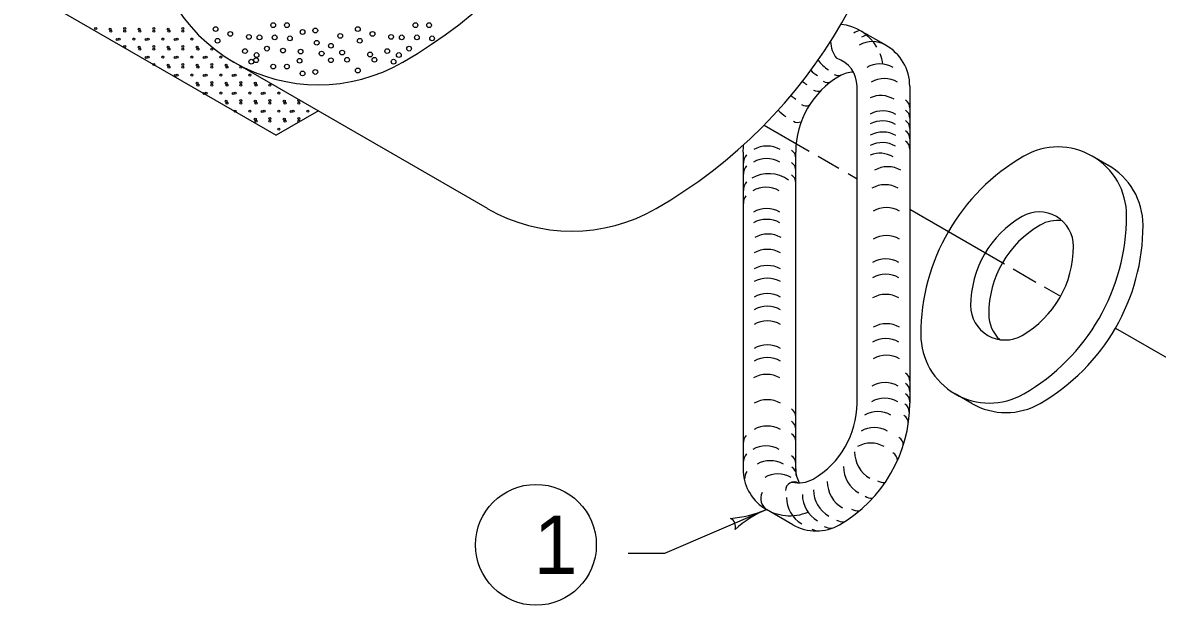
# Model space of a CAD drawing. Extents: x 1007 to 1035.5, y 1000.5 to 1021.5.
# Drawn here: x 1027.895 to 1031.772, y 1009.797 to 1011.787 of the extents above; entities that cross this region are included whole.
import ezdxf

# ---------------------------------------------------------------- set-up
doc = ezdxf.new("R2010")
doc.units = 0
doc.layers.add('Level 1', color=7, linetype='Continuous')

msp = doc.modelspace()

# ---------------------------------------------------------------- linework, layer by layer
at = {"layer": 'Level 1'}
for p, q in [((1027.8948, 1011.9025), (1028.7608, 1011.4025)), ((1030.8461, 1011.7088), (1030.7559, 1011.7607)), ((1029.4826, 1011.1524), (1028.6166, 1011.6524)), ((1030.7459, 1010.4878), (1030.7459, 1011.5702)), ((1030.9262, 1011.5702), (1030.9262, 1010.488)), ((1028.9052, 1011.4858), (1028.7608, 1011.4025)), ((1030.4283, 1011.4375), (1030.5828, 1011.3483)), ((1030.3563, 1011.3452), (1030.3563, 1010.263)), ((1030.5366, 1010.2589), (1030.5366, 1011.3453)), ((1030.6129, 1011.3309), (1030.6838, 1011.29)), ((1031.6062, 1011.2987), (1031.5499, 1011.3312)), ((1030.7157, 1011.2716), (1030.7459, 1011.2542)), ((1030.9262, 1011.1501), (1031.2502, 1010.963)), ((1031.2796, 1010.946), (1031.3571, 1010.9013)), ((1031.3859, 1010.8847), (1031.4414, 1010.8526)), ((1031.6291, 1010.7441), (1031.9418, 1010.5637)), ((1031.1377, 1010.4866), (1031.0813, 1010.519)), ((1030.0887, 1009.9758), (1030.4363, 1010.1244)), ((1030.5264, 1010.0724), (1030.4363, 1010.1244)), ((1029.9637, 1009.9758), (1030.0887, 1009.9758))]:
    msp.add_line(p, q, dxfattribs=at)
for centre, radius in [((1028.7509, 1011.7787), 0.00813), ((1028.7977, 1011.7787), 0.00813), ((1029.2369, 1011.7787), 0.00813), ((1029.2837, 1011.7787), 0.00813), ((1028.1443, 1011.7669), 0.00339), ((1028.1938, 1011.7652), 0.00339), ((1028.1963, 1011.7583), 0.00339), ((1028.2434, 1011.7669), 0.00339), ((1028.2434, 1011.7583), 0.00339), ((1028.293, 1011.7652), 0.00339), ((1028.2955, 1011.7583), 0.00339), ((1028.3426, 1011.7669), 0.00339), ((1028.3426, 1011.7583), 0.00339), ((1028.3922, 1011.7652), 0.00339), ((1028.3947, 1011.7583), 0.00339), ((1028.4418, 1011.7669), 0.00339), ((1028.4418, 1011.7583), 0.00339), ((1028.5541, 1011.7654), 0.00813), ((1028.6042, 1011.7487), 0.00813), ((1028.6677, 1011.7386), 0.00813), ((1028.8512, 1011.7553), 0.00813), ((1028.8947, 1011.7604), 0.00813), ((1028.9799, 1011.742), 0.00813), ((1029.0401, 1011.7654), 0.00813), ((1029.0902, 1011.7487), 0.00813), ((1029.1537, 1011.7386), 0.00813), ((1028.2173, 1011.7298), 0.00339), ((1028.2241, 1011.7306), 0.00339), ((1028.2434, 1011.7054), 0.00339), ((1028.2745, 1011.7314), 0.00339), ((1028.3165, 1011.7298), 0.00339), ((1028.3233, 1011.7306), 0.00339), ((1028.3426, 1011.7054), 0.00339), ((1028.3737, 1011.7314), 0.00339), ((1028.4157, 1011.7298), 0.00339), ((1028.4224, 1011.7306), 0.00339), ((1028.4418, 1011.7054), 0.00339), ((1028.4728, 1011.7314), 0.00339), ((1028.5608, 1011.7253), 0.00813), ((1028.7041, 1011.737), 0.00813), ((1028.7559, 1011.737), 0.00813), ((1028.8078, 1011.7336), 0.00813), ((1028.8996, 1011.7185), 0.00813), ((1028.9482, 1011.7085), 0.00813), ((1029.0468, 1011.7253), 0.00813), ((1029.1901, 1011.737), 0.00813), ((1029.2419, 1011.737), 0.00813), ((1029.2938, 1011.7336), 0.00813), ((1028.293, 1011.7037), 0.00339), ((1028.2955, 1011.6968), 0.00339), ((1028.3165, 1011.6683), 0.00339), ((1028.3233, 1011.6691), 0.00339), ((1028.3426, 1011.6968), 0.00339), ((1028.3737, 1011.6699), 0.00339), ((1028.3922, 1011.7037), 0.00339), ((1028.3947, 1011.6968), 0.00339), ((1028.4157, 1011.6683), 0.00339), ((1028.4224, 1011.6691), 0.00339), ((1028.4418, 1011.6968), 0.00339), ((1028.4728, 1011.6699), 0.00339), ((1028.4913, 1011.7037), 0.00339), ((1028.4938, 1011.6968), 0.00339), ((1028.5148, 1011.6683), 0.00339), ((1028.5216, 1011.6691), 0.00339), ((1028.5409, 1011.6968), 0.00339), ((1028.572, 1011.6699), 0.00339), ((1028.6544, 1011.6902), 0.00813), ((1028.6941, 1011.6767), 0.00813), ((1028.7292, 1011.6985), 0.00813), ((1028.7844, 1011.6918), 0.00813), ((1028.8445, 1011.6884), 0.00813), ((1028.9164, 1011.6818), 0.00813), ((1028.9866, 1011.6851), 0.00813), ((1029.0819, 1011.6785), 0.00813), ((1029.1404, 1011.6902), 0.00813), ((1029.1801, 1011.6767), 0.00813), ((1029.2152, 1011.6985), 0.00813), ((1028.3426, 1011.6439), 0.00339), ((1028.3922, 1011.6422), 0.00339), ((1028.3947, 1011.6353), 0.00339), ((1028.4418, 1011.6439), 0.00339), ((1028.4418, 1011.6353), 0.00339), ((1028.4913, 1011.6422), 0.00339), ((1028.4938, 1011.6353), 0.00339), ((1028.5409, 1011.6439), 0.00339), ((1028.5409, 1011.6353), 0.00339), ((1028.5905, 1011.6422), 0.00339), ((1028.593, 1011.6353), 0.00339), ((1028.6401, 1011.6353), 0.00339), ((1028.6761, 1011.6539), 0.00813), ((1028.6924, 1011.6589), 0.00813), ((1028.7509, 1011.6372), 0.00813), ((1028.7977, 1011.6372), 0.00813), ((1028.8411, 1011.6572), 0.00813), ((1028.9482, 1011.6589), 0.00813), ((1029.0033, 1011.6606), 0.00813), ((1029.0401, 1011.6238), 0.00813), ((1029.0969, 1011.6606), 0.00813), ((1029.1621, 1011.6539), 0.00813), ((1028.4157, 1011.6068), 0.00339), ((1028.4224, 1011.6076), 0.00339), ((1028.4728, 1011.6084), 0.00339), ((1028.5148, 1011.6068), 0.00339), ((1028.5216, 1011.6076), 0.00339), ((1028.572, 1011.6084), 0.00339), ((1028.614, 1011.6068), 0.00339), ((1028.6208, 1011.6076), 0.00339), ((1028.6712, 1011.6084), 0.00339), ((1028.8512, 1011.6138), 0.00813), ((1028.8947, 1011.6188), 0.00813), ((1028.4913, 1011.5807), 0.00339), ((1028.4938, 1011.5738), 0.00339), ((1028.5409, 1011.5824), 0.00339), ((1028.5409, 1011.5738), 0.00339), ((1028.5905, 1011.5807), 0.00339), ((1028.593, 1011.5738), 0.00339), ((1028.6401, 1011.5824), 0.00339), ((1028.6401, 1011.5738), 0.00339), ((1028.6897, 1011.5807), 0.00339), ((1028.6922, 1011.5738), 0.00339), ((1028.7393, 1011.5738), 0.00339), ((1028.5148, 1011.5453), 0.00339), ((1028.5216, 1011.5461), 0.00339), ((1028.572, 1011.5469), 0.00339), ((1028.5905, 1011.5192), 0.00339), ((1028.593, 1011.5123), 0.00339), ((1028.614, 1011.5453), 0.00339), ((1028.6208, 1011.5461), 0.00339), ((1028.6401, 1011.5209), 0.00339), ((1028.6401, 1011.5123), 0.00339), ((1028.6712, 1011.5469), 0.00339), ((1028.6897, 1011.5192), 0.00339), ((1028.6922, 1011.5123), 0.00339), ((1028.7132, 1011.5453), 0.00339), ((1028.7199, 1011.5461), 0.00339), ((1028.7393, 1011.5209), 0.00339), ((1028.7393, 1011.5123), 0.00339), ((1028.7703, 1011.5469), 0.00339), ((1028.7888, 1011.5192), 0.00339), ((1028.7913, 1011.5123), 0.00339), ((1028.8384, 1011.5209), 0.00339), ((1028.8384, 1011.5123), 0.00339), ((1028.6208, 1011.4846), 0.00339), ((1028.6712, 1011.4854), 0.00339), ((1028.7132, 1011.4838), 0.00339), ((1028.7199, 1011.4846), 0.00339), ((1028.7703, 1011.4854), 0.00339), ((1028.8123, 1011.4838), 0.00339), ((1028.8191, 1011.4846), 0.00339), ((1028.8695, 1011.4854), 0.00339), ((1028.6897, 1011.4577), 0.00339), ((1028.6922, 1011.4508), 0.00339), ((1028.7393, 1011.4594), 0.00339), ((1028.7393, 1011.4508), 0.00339), ((1028.7888, 1011.4577), 0.00339), ((1028.7913, 1011.4508), 0.00339), ((1028.8384, 1011.4594), 0.00339), ((1028.8384, 1011.4508), 0.00339), ((1028.7703, 1011.4239), 0.00339), ((1029.6486, 1010.0037), 0.2064)]:
    msp.add_circle(centre, radius, dxfattribs=at)
for centre, radius, start, end in [((1028.3278, 1013.1525), 1.7321, 299.9995, 0), ((1029.1938, 1012.6525), 1.7321, 299.9995, 0), ((1028.9052, 1012.1524), 0.5773, 180, 299.9995), ((1030.676, 1011.6222), 0.1599, 30.4671, 84.6475), ((1030.7795, 1011.6736), 0.0901, 105.1374, 120.001), ((1030.7592, 1011.7279), 0.1041, 182.7974, 216.8288), ((1030.7986, 1011.6325), 0.0901, 59.999, 120.001), ((1030.8063, 1011.6594), 0.0901, 105.1374, 120.001), ((1030.7662, 1011.5702), 0.1599, 359.9903, 61.142), ((1030.6761, 1011.6222), 0.1599, 8.4826, 21.2912), ((1030.7, 1011.7168), 0.1041, 213.3387, 240.0673), ((1030.6459, 1011.5702), 0.0999, 359.9954, 72.5488), ((1030.824, 1011.5562), 0.0901, 59.999, 120.001), ((1030.836, 1011.3453), 0.2994, 120.0062, 180), ((1030.6628, 1011.6968), 0.1041, 223.943, 240.0046), ((1030.6828, 1011.6366), 0.03, 239.9484, 292.1744), ((1030.7362, 1011.5181), 0.0999, 91.4988, 120.0039), ((1030.8395, 1011.5062), 0.0901, 59.999, 120.001), ((1030.6258, 1011.6666), 0.1041, 230.2028, 240.0673), ((1030.6126, 1011.5829), 0.03, 239.9484, 292.1744), ((1030.6452, 1011.613), 0.03, 239.9484, 292.1744), ((1030.5886, 1011.6164), 0.1041, 228.7178, 240.0673), ((1030.8272, 1011.4481), 0.0901, 59.9844, 113.4868), ((1030.8961, 1011.4972), 0.03, 357.7293, 60.0556), ((1030.5545, 1011.5573), 0.1041, 221.4022, 240.0673), ((1030.5714, 1011.5333), 0.03, 239.9484, 292.1744), ((1030.834, 1011.3957), 0.0901, 59.9879, 118.2904), ((1030.8961, 1011.4621), 0.03, 357.7293, 60.0556), ((1030.5434, 1011.4766), 0.03, 239.9484, 292.1744), ((1030.832, 1011.3616), 0.0901, 59.9715, 116.8618), ((1030.8961, 1011.4269), 0.03, 357.7293, 60.0556), ((1030.834, 1011.3235), 0.0901, 59.9867, 118.2904), ((1030.8961, 1011.3918), 0.03, 357.7293, 60.0556), ((1030.836, 1011.3451), 0.4798, 177.159, 180), ((1030.4384, 1011.2756), 0.0901, 59.999, 120.001), ((1030.832, 1011.2874), 0.0901, 59.9943, 116.8618), ((1030.8961, 1011.3566), 0.03, 357.7293, 60.0556), ((1031.4327, 1011.1282), 0.2344, 0, 120.0038), ((1030.4024, 1011.307), 0.045, 140.241, 180.2206), ((1030.4368, 1011.2333), 0.0901, 59.999, 120.001), ((1030.5066, 1011.3256), 0.03, 357.1573, 60.0556), ((1030.824, 1011.2512), 0.0901, 60.0205, 111.2714), ((1031.667, 1010.7222), 0.7032, 120.0038, 180), ((1030.4024, 1011.2695), 0.045, 140.241, 180.2206), ((1030.5066, 1011.2834), 0.03, 357.1573, 60.0556), ((1030.8508, 1011.205), 0.0901, 59.999, 120.001), ((1031.4889, 1011.0957), 0.2344, 0.0058, 60.9271), ((1030.4024, 1011.2146), 0.045, 140.241, 180.2206), ((1030.4439, 1011.1537), 0.1177, 54.6568, 119.3812), ((1030.5066, 1011.2412), 0.03, 357.1573, 60.0556), ((1030.4347, 1011.1349), 0.0901, 59.999, 120.001), ((1030.8417, 1011.1435), 0.0901, 59.999, 120.001), ((1030.4024, 1011.1694), 0.045, 143.9387, 180.2206), ((1029.7712, 1011.6524), 0.5773, 239.9993, 299.9956), ((1030.437, 1011.0619), 0.0901, 59.999, 120.001), ((1030.8463, 1011.0659), 0.0901, 59.999, 120.001), ((1031.3684, 1011.0234), 0.1173, 0, 120.0118), ((1030.9639, 1011.1282), 0.7032, 300.0038, 0), ((1030.437, 1011.0254), 0.0901, 59.999, 120.001), ((1031.4858, 1010.8206), 0.3516, 120.0118, 180), ((1031.5474, 1010.7913), 0.3516, 120.0118, 180), ((1031.4302, 1010.9942), 0.1173, 81.6407, 120.0293), ((1031.0201, 1011.0957), 0.7032, 300.0038, 0), ((1030.4415, 1010.9752), 0.0901, 59.999, 120.001), ((1030.8463, 1010.97), 0.0901, 59.999, 120.001), ((1030.4393, 1010.9227), 0.0901, 59.999, 120.001), ((1031.1342, 1011.0235), 0.3516, 300.0118, 0), ((1030.844, 1010.8901), 0.0901, 59.999, 120.001), ((1030.4393, 1010.8679), 0.0901, 59.999, 120.001), ((1030.4393, 1010.8246), 0.0901, 59.999, 120.001), ((1030.844, 1010.8376), 0.0901, 59.999, 120.001), ((1030.4393, 1010.7721), 0.0901, 59.999, 120.001), ((1030.844, 1010.7691), 0.0901, 59.999, 120.001), ((1030.4393, 1010.7287), 0.0901, 59.999, 120.001), ((1031.2515, 1010.8207), 0.1173, 180, 300.0118), ((1031.3131, 1010.7913), 0.1173, 179.9843, 227.5548), ((1030.4393, 1010.6785), 0.0901, 59.999, 120.001), ((1030.8463, 1010.6687), 0.0901, 59.999, 120.001), ((1030.844, 1010.6185), 0.0901, 59.999, 120.001), ((1031.1982, 1010.7222), 0.2344, 180, 300.0038), ((1030.4393, 1010.5964), 0.0901, 59.999, 120.001), ((1030.4393, 1010.553), 0.0901, 59.999, 120.001), ((1030.8463, 1010.5615), 0.0901, 59.999, 120.001), ((1030.437, 1010.4959), 0.0901, 59.999, 120.001), ((1030.8962, 1010.5642), 0.03, 357.7293, 60.0556), ((1030.8417, 1010.4679), 0.0901, 59.999, 120.001), ((1030.8962, 1010.529), 0.03, 357.7293, 60.0556), ((1030.8962, 1010.4939), 0.03, 357.7293, 60.0556), ((1030.4393, 1010.4092), 0.0901, 59.999, 120.001), ((1030.5067, 1010.4418), 0.03, 357.1573, 60.0556), ((1030.4465, 1010.4878), 0.2994, 300.0062, 0), ((1030.4464, 1010.488), 0.4798, 300.0012, 0), ((1030.8401, 1010.4141), 0.0901, 59.999, 120.001), ((1030.8942, 1010.4585), 0.03, 357.7293, 60.0556), ((1031.2546, 1010.6898), 0.2344, 240.082, 299.9931), ((1030.8169, 1010.3688), 0.0901, 59.999, 120.001), ((1030.8909, 1010.4196), 0.03, 357.7293, 60.0556), ((1030.4389, 1010.3195), 0.0901, 59.999, 120.001), ((1030.5067, 1010.3996), 0.03, 357.1573, 60.0556), ((1030.805, 1010.3139), 0.0901, 59.999, 120.001), ((1030.4021, 1010.3497), 0.045, 141.463, 180.2206), ((1030.5067, 1010.3574), 0.03, 357.1573, 60.0556), ((1030.7931, 1010.2613), 0.0901, 59.999, 120.001), ((1030.8739, 1010.3449), 0.03, 357.7293, 60.0556), ((1030.4021, 1010.2847), 0.045, 137.8543, 180.2206), ((1030.4348, 1010.2513), 0.0901, 59.999, 120.001), ((1030.8419, 1010.3213), 0.1041, 180, 239.999), ((1030.8537, 1010.2925), 0.03, 357.7293, 60.0556), ((1030.4492, 1010.2011), 0.0901, 59.999, 120.001), ((1030.5067, 1010.2822), 0.03, 357.1573, 60.0556), ((1030.5163, 1010.263), 0.1599, 179.9903, 292.8405), ((1030.4066, 1010.2288), 0.045, 145.8156, 180.2206), ((1030.4754, 1010.1557), 0.0901, 59.999, 120.001), ((1030.5082, 1010.2425), 0.03, 357.1573, 60.0556), ((1030.6364, 1010.263), 0.0999, 179.9954, 208.6168), ((1030.8037, 1010.2711), 0.1041, 180, 239.999), ((1030.5313, 1010.1888), 0.03, 59.999, 180), ((1030.5463, 1010.3151), 0.0999, 256.8566, 300.0039), ((1030.7485, 1010.22), 0.1041, 180, 239.999), ((1030.8381, 1010.2615), 0.045, 239.999, 273.9681), ((1030.4618, 1010.1619), 0.045, 153.149, 239.999), ((1030.6088, 1010.1659), 0.1041, 180, 239.999), ((1030.6632, 1010.1759), 0.1041, 180, 239.999), ((1030.7014, 1010.1919), 0.1041, 180, 239.999), ((1030.7958, 1010.2085), 0.045, 239.999, 273.9681), ((1030.2826, 1010.4839), 0.3909, 274.4927, 293.1394), ((1030.5899, 1009.7649), 0.3909, 113.1455, 131.8143), ((1030.5899, 1009.7649), 0.3909, 113.1333, 113.1455), ((1030.7496, 1010.1646), 0.045, 239.999, 273.9681), ((1030.2995, 1010.066), 0.0313, 341.9201, 64.0368), ((1030.6986, 1010.1274), 0.045, 239.999, 273.9681), ((1030.6064, 1010.2109), 0.1599, 239.999, 299.9929), ((1030.6143, 1010.0964), 0.045, 239.999, 273.9681), ((1030.6566, 1010.1057), 0.045, 239.999, 273.9681)]:
    msp.add_arc(centre, radius, start, end, dxfattribs=at)

# ---------------------------------------------------------------- texts
msp.add_text('1', height=0.2, dxfattribs=at).set_placement((1029.6415, 1009.9037))

doc.saveas('drawing.dxf')
